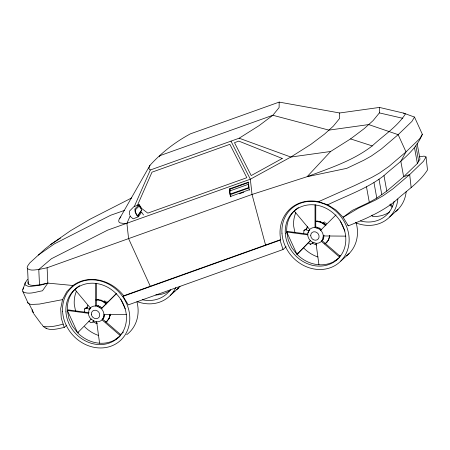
<?xml version="1.0" encoding="UTF-8"?>
<svg xmlns="http://www.w3.org/2000/svg" width="450" height="450" viewBox="0 0 450 450"><rect width="100%" height="100%" fill="white"/><g stroke="black" fill="none" stroke-linecap="round" stroke-linejoin="round"><path stroke-width="0.67" d="M95.681 283.309L95.664 306.022A8.336 7.307 47.9 0 0 90.315 307.957L89.184 309.504L88.397 313.374A8.336 7.307 47.9 0 0 91.024 319.089L94.635 321.362L96.666 321.767A8.336 7.307 47.9 0 0 102.009 319.832L103.877 317.621L104.619 314.426M79.65 285.694A32.439 28.44 47.9 0 0 67.393 310.539L68.929 318.544L72.416 326.132L77.625 332.803A32.439 28.44 47.9 0 0 120.386 335.678L102.009 319.832L103.14 318.279L103.933 314.415A8.336 7.307 47.9 0 0 101.301 308.694L97.689 306.422L95.664 306.022L96.396 305.359L96.413 283.337M315.039 204.846L315.022 227.559A8.336 7.307 47.9 0 0 309.679 229.494L307.89 232.892L307.755 234.911A8.336 7.307 47.9 0 0 310.387 240.632L312.075 241.987L316.024 243.304A8.336 7.307 47.9 0 0 321.373 241.369L323.235 239.158L324.022 235.294M309.679 229.494L294.233 211.011A32.439 28.44 47.9 0 0 286.751 232.082L288.287 240.081L291.78 247.674L296.983 254.34A32.439 28.44 47.9 0 0 339.744 257.214L321.373 241.369L322.504 239.822L323.291 235.952A8.336 7.307 47.9 0 0 320.664 230.231L318.977 228.876L315.022 227.559L315.754 226.896L315.771 204.874M372.499 215.049L372.499 216.422A32.439 28.44 47.9 0 0 389.672 211.922M286.121 246.746L283.028 249.536L128.284 304.886L123.103 296.331L280.052 240.193L280.671 239.636A38.509 33.761 47.9 0 1 318.504 201.69L327.707 204.789C346.68 195.564 367.155 188.696 383.974 175.612C397.868 163.001 414.939 152.303 422.353 134.297L414.501 117.067L403.532 113.096L379.463 107.426L339.683 112.978L279.18 102.099L279.101 107.578L272.835 115.267L259.088 125.634L239.158 138.212L150.339 169.982L134.246 206.651M339.683 112.978L339.598 118.457L333.332 126.146L324.523 134.1L310.776 144.461L290.846 157.044L250.346 179.218L107.719 230.096L51.441 258.722L38.773 269.494C35.139 269.764 30.763 271.052 27.562 268.706L27.152 267.683L27.371 266.383L29.694 263.014L44.837 249.188L50.738 244.502L70.577 230.692L90.203 219.116L131.664 197.944M28.114 281.739L27.889 283.039L28.305 284.068C31.5 286.414 35.876 285.12 39.51 284.85L38.773 269.494L47.104 267.761L252.023 194.462L307.114 176.698L330.626 151.487L350.556 138.909L364.303 128.543L373.112 120.594L379.378 112.905L379.463 107.426M84.353 312.047L84.555 308.987L85.686 307.969L87.699 307.249L86.569 308.267L84.555 308.987M105.891 322.026A12.623 11.07 47.9 0 0 107.218 320.906L108.928 318.561L110.002 314.539M107.218 320.906L109.378 318.156L110.453 314.134M303.711 233.584L303.919 230.524L305.044 229.506L306.557 228.966M324.765 243.883A12.623 11.07 47.9 0 0 326.576 242.443L328.292 240.097L329.282 237.302L329.406 235.463M326.576 242.443L328.742 239.692L329.816 235.671M27.557 279.399L25.234 282.769L22.5 290.728L28.17 303.294L30.87 304.487L39.375 304.076L62.561 299.627L66.758 291.735L72.979 285.497A38.509 33.761 47.9 0 1 123.722 295.774L280.671 239.636M25.234 282.769L25.014 284.068L25.425 285.097L28.125 286.29L30.392 286.447L40.556 285.154L47.841 283.118L72.979 285.497M32.338 309.713L32.119 311.012L32.529 312.041L33.57 312.784L29.211 304.037M62.561 299.627L60.688 308.621L61.256 318.116L64.232 327.459C57.172 328.776 48.313 331.993 42.604 325.721L42.193 324.697M86.799 308.064L87.789 305.263M306.157 229.601L307.598 226.395L306.804 228.634M150.294 286.267L128.582 238.618L126.906 223.374L130.292 215.657M137.469 205.268L151.999 172.17L229.871 144.315L246.842 177.694L147.791 213.126L140.186 207.338M22.719 289.429L23.569 287.871M279.18 102.099L190.367 133.869C175.247 141.986 161.488 152.651 149.957 165.352L118.901 219.831L118.682 221.13L119.098 222.159L120.139 222.902L124.059 223.509L126.906 223.374M149.957 165.352L148.882 168.216L149.299 169.239L150.339 169.982M307.811 234.157L287.483 231.418L286.751 232.082L296.983 254.34L298.389 252.467M159.345 156.831L160.037 155.616L272.835 115.267L328.928 130.123L368.707 124.571L398.154 134.674L406.007 151.903L400.815 161.257L403.639 176.732L386.803 191.087L376.796 198.09L369.309 202.297L352.271 210.398L343.136 217.294L336.105 210.111L327.707 204.789M414.501 117.067L411.907 121.427L398.154 134.674L381.313 149.029L371.312 156.037L363.819 160.239L346.781 168.339L307.114 176.698C329.541 168.261 353.031 160.768 372.229 145.912C383.316 135.461 397.142 126.945 405.416 113.951L403.532 113.096M422.353 134.297L419.76 138.651L406.007 151.903L389.166 166.258L379.164 173.261L371.672 177.469L354.634 185.569L318.504 201.69M419.304 156.842L424.142 156.111L426.032 156.96L423.439 161.319L409.686 174.572L403.639 176.732L417.392 163.479L419.991 159.12L417.161 143.651M88.847 321.12L90.894 322.768L92.908 322.048L93.864 320.49M308.205 242.657L310.252 244.305L312.266 243.585L312.907 242.544M137.627 215.871L141.705 209.829L139.033 205.869M141.789 210.195L138.082 215.685L136.648 214.633L135.557 212.237L135.343 209.914L139.494 205.689L141.019 207.951M130.174 216.399L133.155 218.841L138.482 216.726L141.587 212.13L143.516 214.993M47.104 267.761L47.841 283.118L42.452 290.812C36.214 291.724 28.873 295.003 22.911 291.757M90.669 307.811L89.184 309.504M119.756 218.273L120.859 216.917M91.277 318.921L77.625 332.803L67.393 310.539L68.124 309.881L89.128 312.711M310.387 240.632L297.067 254.278M297.72 253.682L310.641 240.458M141.058 207.422L139.157 204.604L134.854 208.986L135.124 211.905L136.733 215.443L138.482 216.726M116.145 293.827L101.301 308.694L116.381 293.664M336.004 214.869L320.664 230.231L321.396 229.573L319.708 228.212L315.754 226.896M347.811 225.017L348.317 225.844C364.359 219.392 380.548 212.569 394.312 201.898C405.399 191.447 419.226 182.936 427.5 169.937L426.032 156.96M64.232 327.459L66.78 325.159M97.599 299.987L98.049 299.582L101.126 300.189L104.04 301.573L106.594 303.632L106.144 304.037L103.584 301.978L100.671 300.6L97.599 299.987A12.623 11.07 47.9 0 0 95.766 300.009M100.671 300.6L101.126 300.189M97.689 306.422L98.421 305.764L102.038 308.036M103.579 301.702L104.603 300.78M103.584 301.978L104.04 301.573M104.411 302.428L105.941 301.044M99.613 307.339L100.344 306.675M105.683 303.03L107.212 301.652M78.356 332.139L77.709 332.741M92.908 322.048L93.583 321.441M123.103 296.331L123.722 295.774M93.133 321.846L96.047 323.229L96.497 322.819M103.798 316.434L104.529 315.776M103.14 318.279L103.877 317.621M109.924 315.765L110.374 315.354M108.928 318.561L109.378 318.156M170.308 295.425L178.644 287.904M303.919 230.524L306.608 229.196M316.963 221.524L317.413 221.119L320.484 221.732L323.398 223.11L325.957 225.169L325.507 225.579L322.948 223.521L320.034 222.137L316.963 221.524A12.623 11.07 47.9 0 0 315.737 221.507M308.548 231.041L309.279 230.383M307.89 232.892L308.621 232.228M320.034 222.137L320.484 221.732M317.053 227.964L317.784 227.301M322.942 223.239L324.473 221.856M322.948 223.521L323.398 223.11M323.769 223.965L325.299 222.587M318.977 228.876L319.708 228.212M325.041 224.567L326.571 223.189M310.252 244.305L311.006 243.63M312.266 243.585L312.941 242.977M323.156 237.971L323.887 237.313M322.504 239.822L323.235 239.158M329.282 237.302L329.732 236.891M328.292 240.097L328.742 239.692M340.785 261.073L349.116 253.553M389.672 216.962L398.002 209.441M67.477 310.483L88.481 313.312M286.836 232.02L307.839 234.849M38.306 255.083L54.377 243.877L110.655 215.257L124.549 210.386M50.738 244.502L60.542 238.078M139.157 204.604L133.836 206.719L129.527 211.101L129.578 215.089M229.534 188.888L248.383 182.143L248.822 182.453L229.978 189.191L229.534 188.888L229.764 190.974L248.608 184.23M229.584 190.851L229.944 194.119L248.968 187.504M229.944 194.119L230.563 194.552L248.76 188.044M229.838 191.627L230.372 196.526L249.221 189.782L249.666 190.091M239.265 193.809L243.816 192.184M63.163 324.096C56.869 325.822 50.209 327.465 43.644 326.464M47.841 283.118L39.51 284.85M330.626 151.487L290.846 157.044L239.158 138.212M323.291 235.952L345.859 236.132M103.933 314.415L126.495 314.595M316.637 245.008L312.491 243.382M96.396 305.359L98.421 305.764M96.047 323.229L97.273 323.471M379.378 112.905L402.823 118.305M305.933 229.804L309.24 230.833M86.569 308.267L89.882 309.296M350.556 138.909L372.229 145.912M230.372 196.526L230.816 196.83L230.563 194.552M322.104 240.705L339.952 256.101M102.741 319.168L120.594 334.564M45.9 327.915L46.777 328.714M390.51 204.002L392.715 206.64M389.773 204.66L391.984 207.304M74.869 289.468L90.315 307.957M41.569 324.371L33.508 313.425M348.317 225.844L343.136 217.294L358.312 208.232L375.351 200.138L382.843 195.93L392.844 188.921L409.686 174.572L411.154 187.543M230.979 141.137L250.346 179.218L252.023 194.462L265.562 245.036M340.206 220.877L344.886 231.053M120.847 299.34L125.235 308.88M27.759 302.265L28.17 303.294M280.052 240.193L283.028 249.536M294.902 232.549L293.619 225.883A32.439 28.44 47.9 0 1 295.813 212.692M75.538 311.012L74.261 304.346A32.439 28.44 47.9 0 1 76.449 291.15M415.862 145.828L418.691 161.303M414.568 148.005L417.392 163.479M383.974 175.612L386.803 191.087M378.973 179.117L381.797 194.586M373.973 182.621L376.796 198.09M366.48 186.823L369.309 202.297M316.024 243.304L318.938 264.752M96.666 321.767L99.574 343.215M248.383 182.143L249.221 189.782M248.434 184.112L248.794 187.38M229.978 189.191L230.203 191.284M27.562 268.706L28.305 284.068M356.119 222.632A36 31.562 47.9 0 1 346.551 255.842M340.661 255.465A32.439 28.44 47.9 0 1 339.452 256.072M317.914 256.984A32.439 28.44 47.9 0 1 303.857 248.141M294.711 210.538A32.439 28.44 47.9 0 1 298.434 207.591M338.479 258.368A32.439 28.44 47.9 0 1 334.524 261M315.579 221.141A12.623 11.07 47.9 0 1 317.413 221.119M327.026 242.032A12.623 11.07 47.9 0 1 325.215 243.478M136.941 301.77A36 31.562 47.9 0 1 126.641 334.727M121.303 333.928A32.439 28.44 47.9 0 1 120.088 334.536M98.556 335.447A32.439 28.44 47.9 0 1 84.493 326.604M123.39 331.999A32.439 28.44 47.9 0 1 122.597 333.113M119.638 336.392A32.439 28.44 47.9 0 1 115.166 339.463M96.221 299.604A12.623 11.07 47.9 0 1 98.049 299.582M107.668 320.496A12.623 11.07 47.9 0 1 105.851 321.941M397.884 199.007A36 31.562 47.9 0 1 355.376 222.677M394.121 201.212A32.439 28.44 47.9 0 1 360.416 220.972M406.215 191.486A36 31.562 47.9 0 1 395.438 211.736M372.572 215.713A32.439 28.44 47.9 0 1 371.256 215.567M175.764 287.589A36 31.562 47.9 0 1 137.233 301.618M170.426 289.772A32.439 28.44 47.9 0 1 142.374 299.756M174.966 291.026A36 31.562 47.9 0 1 173.818 291.797M180.034 286.391A36 31.562 47.9 0 1 176.619 289.761M170.308 290.385A32.439 28.44 47.9 0 1 155.756 294.947M282.251 158.473L251.213 175.562L234.484 142.661L238.826 141.109L282.251 158.473M281.964 233.179A36 31.562 47.9 0 0 334.176 266.012A36 31.562 47.9 0 0 330.429 207.107A36 31.562 47.9 0 0 281.964 233.179M285.289 233.398A32.439 28.44 47.9 0 0 332.331 262.98A32.439 28.44 47.9 0 0 328.956 209.914A32.439 28.44 47.9 0 0 285.289 233.398M310.719 235.71A4.489 3.932 47.9 0 0 317.228 239.799A4.489 3.932 47.9 0 0 316.761 232.459A4.489 3.932 47.9 0 0 310.719 235.71M62.606 311.642A36 31.562 47.9 0 0 114.817 344.469A36 31.562 47.9 0 0 111.071 285.57A36 31.562 47.9 0 0 62.606 311.642M65.931 311.861A32.439 28.44 47.9 0 0 112.967 341.443A32.439 28.44 47.9 0 0 109.592 288.371A32.439 28.44 47.9 0 0 65.931 311.861M91.361 314.173A4.489 3.932 47.9 0 0 97.869 318.262A4.489 3.932 47.9 0 0 97.403 310.922A4.489 3.932 47.9 0 0 91.361 314.173"/></g></svg>
